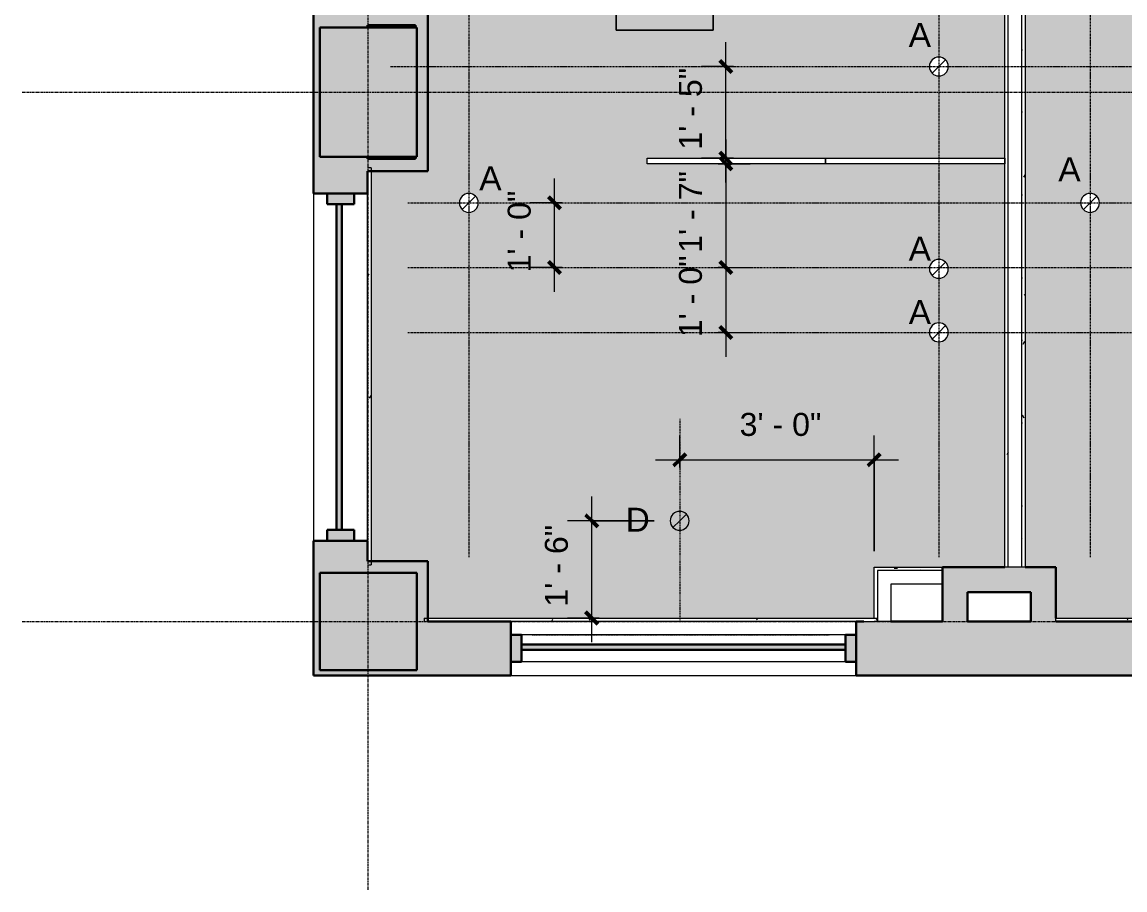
# Model space of a CAD drawing. Header units: inches. Extents: x 2810 to 3942, y 240 to 1078.
# Drawn here: x 2833.7 to 3038, y 239.9 to 400.6 of the extents above; entities that cross this region are included whole.
import ezdxf

# ---------------------------------------------------------------- set-up
doc = ezdxf.new("R2010")
doc.units = ezdxf.units.IN
doc.header["$MEASUREMENT"] = 0
for name, pattern in [('Center 1_4_', [0.53125, 0.25, -0.09375, 0.09375, -0.09375]), ('Center 1_8_', [0.3125, 0.125, -0.0625, 0.0625, -0.0625]), ('Grid Line 1_2_', [0.875, 0.5, -0.125, 0.125, -0.125])]:
    doc.linetypes.add(name, pattern=pattern)
for name, color, linetype, lineweight in [('A-ANNO-DIMS', 211, 'Continuous', 9), ('A-ANNO-DIMS-48', 211, 'Continuous', 9), ('A-AREA-IDEN', 2, 'Continuous', 9), ('A-CLNG', 13, 'Continuous', 18), ('A-CLNG-PATT', 13, 'Continuous', 18), ('A-DETL', 90, 'Continuous', 9), ('A-GLAZ-CURT', 52, 'Continuous', 18), ('A-GLAZ-CWMG', 51, 'Continuous', 18), ('A-WALL', 113, 'Continuous', 18), ('A-WALL-PATT', 111, 'Continuous', 18), ('E-LITE-EQPM', 33, 'Continuous', 9), ('E-LITE-EQPM-IDEN', 33, 'Continuous', 9), ('I-WALL', 2, 'Continuous', 18), ('S-COLS', 52, 'Continuous', 18), ('S-GRID', 1, 'Continuous', 9)]:
    doc.layers.add(name, color=color, linetype=linetype, lineweight=lineweight)
doc.styles.add('Arial', font='arial.ttf', dxfattribs={"height": 4.425898})
doc.styles.add('Swis721 Lt BT', font='swissl.ttf', dxfattribs={"height": 4.257319})
doc.dimstyles.new('OTJ_-_3_32__Linear__1_2__Tolerance', dxfattribs={"dimscale": 12, "dimtxt": 4.5, "dimasz": 0.1875, "dimexe": 0.375, "dimexo": 0.25, "dimgap": 0.25, "dimtad": 1, "dimdec": 1, "dimrnd": 0.5, "dimzin": 3, "dimdsep": 46, "dimlunit": 4, "dimtxsty": 'Swis721 Lt BT', "dimblk1": 'OBLIQUE', "dimblk2": 'OBLIQUE', "dimsah": 1, "dimcen": 0.09, "dimdle": 0.375, "dimazin": 0, "dimtfac": 1, "dimtdec": 4, "dimtix": 1, "dimtmove": 0, "dimatfit": 3, "dimfxl": 1, "dimtvp": 1, "dimfrac": 2, "dimtolj": 1, "dimtzin": 0, "dimarcsym": 2})
doc.dimstyles.new('OTJ_-_3_32__Linear__1_2__Tolerance_3', dxfattribs={"dimscale": 12, "dimtxt": 4.5, "dimasz": 0.1875, "dimexe": 0.375, "dimexo": 0.25, "dimgap": 0.25, "dimtad": 1, "dimdec": 1, "dimrnd": 0.5, "dimzin": 3, "dimdsep": 46, "dimlunit": 4, "dimtxsty": 'Swis721 Lt BT', "dimblk1": 'OBLIQUE', "dimblk2": 'OBLIQUE', "dimsah": 1, "dimcen": 0.09, "dimdle": 0.375, "dimazin": 0, "dimtfac": 1, "dimtdec": 4, "dimtix": 1, "dimtmove": 0, "dimatfit": 3, "dimfxl": 1, "dimtvp": 1, "dimfrac": 2, "dimtolj": 1, "dimtzin": 0, "dimarcsym": 2})
pattern_1 = [(0, (0, 0), (15.36, 3.84), [0.634, -10.886, 0.634, -10.886, -61.44]), (0, (0, 0), (15.36, 3.84), [-23.04, 0.634, -22.406, 0.634, -10.886, -26.88]), (0, (0, 0), (15.36, 3.84), [-57.6, 0.634, -7.046, 0.634, -18.566]), (120, (5.76, 1.92), (-11.0055376, 11.38215), [0.634, -10.886, 0.634, -10.886, -61.44]), (120, (5.76, 1.92), (-11.0055376, 11.38215), [-23.04, 0.634, -22.406, 0.634, -10.886, -26.88]), (120, (5.76, 1.92), (-11.0055376, 11.38215), [-57.6, 0.634, -7.046, 0.634, -18.566]), (240, (7.68, 9.6), (-4.3544624, -15.22215), [0.634, -10.886, 0.634, -10.886, -61.44]), (240, (7.68, 9.6), (-4.3544624, -15.22215), [-23.04, 0.634, -22.406, 0.634, -10.886, -26.88]), (240, (7.68, 9.6), (-4.3544624, -15.22215), [-57.6, 0.634, -7.046, 0.634, -18.566])]

# ---------------------------------------------------------------- blocks, each defined once
blk = doc.blocks.new('System Panel - Glazed-4380181-FIRST FLOOR RCP')
at = {"layer": 'A-GLAZ-CURT'}
blk.add_hatch(color=250, dxfattribs=at).paths.add_polyline_path([(30.15, -0.75), (-30.15, -0.75), (-30.15, -1.75), (30.15, -1.75)], flags=0)
at = {"layer": 'A-GLAZ-CURT', "color": 8, "lineweight": 30}
for p, q in [((-30.15, -1.75), (-30.15, -0.75)), ((-30.15, -0.75), (30.15, -0.75)), ((30.15, -1.75), (-30.15, -1.75)), ((30.15, -0.75), (30.15, -1.75))]:
    blk.add_line(p, q, dxfattribs=at)
blk = doc.blocks.new('Rectangular Mullion - 2 x 5_ rectangular-4380177-FIRST FLOOR RCP')
at = {"layer": 'A-GLAZ-CWMG'}
blk.add_hatch(color=250, dxfattribs=at).paths.add_polyline_path([(-2, 3.5), (-2, -1.5), (0, -1.5), (0, 3.5)], flags=0)
at = {"layer": 'A-GLAZ-CWMG', "color": 8, "lineweight": 30}
for p, q in [((-2, 3.5), (0, 3.5)), ((-2, -1.5), (-2, 3.5)), ((0, 3.5), (0, -1.5)), ((0, -1.5), (-2, -1.5))]:
    blk.add_line(p, q, dxfattribs=at)
blk = doc.blocks.new('Rectangular Mullion - 2 x 5_ rectangular-4380178-FIRST FLOOR RCP')
at = {"layer": 'A-GLAZ-CWMG'}
blk.add_hatch(color=250, dxfattribs=at).paths.add_polyline_path([(0, 0.75), (0, -1.5), (-2, -1.5), (-2, 3.5), (0, 3.5), (0, 1.75)], flags=0)
at = {"layer": 'A-GLAZ-CWMG', "color": 8, "lineweight": 30}
for p, q in [((0, 3.5), (-2, 3.5)), ((-2, 3.5), (-2, -1.5)), ((0, -1.5), (0, 3.5)), ((-2, -1.5), (0, -1.5))]:
    blk.add_line(p, q, dxfattribs=at)
blk = doc.blocks.new('System Panel - Glazed-4469464-FIRST FLOOR RCP')
at = {"layer": 'A-GLAZ-CURT'}
blk.add_hatch(color=250, dxfattribs=at).paths.add_polyline_path([(30, -0.75), (-30, -0.75), (-30, -1.75), (30, -1.75)], flags=0)
at = {"layer": 'A-GLAZ-CURT', "color": 8, "lineweight": 30}
for p, q in [((-30, -1.75), (-30, -0.75)), ((-30, -0.75), (30, -0.75)), ((30, -1.75), (-30, -1.75)), ((30, -0.75), (30, -1.75))]:
    blk.add_line(p, q, dxfattribs=at)
blk = doc.blocks.new('Rectangular Mullion - 2 x 5_ rectangular-4469463-FIRST FLOOR RCP')
at = {"layer": 'A-GLAZ-CWMG'}
blk.add_hatch(color=250, dxfattribs=at).paths.add_polyline_path([(-2, -1.5), (0, -1.5), (0, 3.5), (-2, 3.5), (-2, 0.75)], flags=0)
at = {"layer": 'A-GLAZ-CWMG', "color": 8, "lineweight": 30}
for p, q in [((-2, 3.5), (0, 3.5)), ((-2, -1.5), (-2, 3.5)), ((0, 3.5), (0, -1.5)), ((0, -1.5), (-2, -1.5))]:
    blk.add_line(p, q, dxfattribs=at)
blk = doc.blocks.new('Rectangular Mullion - 2 x 5_ rectangular-4354936-FIRST FLOOR RCP')
at = {"layer": 'A-GLAZ-CWMG'}
blk.add_hatch(color=250, dxfattribs=at).paths.add_polyline_path([(0, -1.5), (-2, -1.5), (-2, 3.5), (0, 3.5), (0, 0.75)], flags=0)
at = {"layer": 'A-GLAZ-CWMG', "color": 8, "lineweight": 30}
for p, q in [((0, 3.5), (-2, 3.5)), ((-2, 3.5), (-2, -1.5)), ((0, -1.5), (0, 3.5)), ((-2, -1.5), (0, -1.5))]:
    blk.add_line(p, q, dxfattribs=at)
blk = doc.blocks.new('Concrete-Rectangular-Column - 18 x 24-4467884-FIRST FLOOR RCP')
at = {"layer": 'S-COLS'}
blk.add_hatch(color=250, dxfattribs=at).paths.add_polyline_path([(-7.96, -12), (9, -12), (9, 12), (-9, 12), (-9, -12)], flags=0)
at = {"layer": 'S-COLS', "color": 8, "lineweight": 30}
for p, q in [((-9, 12), (9, 12)), ((-9, -12), (-9, 12)), ((9, 12), (9, -12)), ((9, -12), (-9, -12))]:
    blk.add_line(p, q, dxfattribs=at)
blk = doc.blocks.new('Concrete-Rectangular-Column - 18X18-4463687-FIRST FLOOR RCP')
at = {"layer": 'S-COLS'}
blk.add_hatch(color=250, dxfattribs=at).paths.add_polyline_path([(9, -9), (9, 9), (-9, 9), (-9, -9)], flags=0)
at = {"layer": 'S-COLS', "color": 8, "lineweight": 30}
for p, q in [((-9, 9), (9, 9)), ((-9, -9), (-9, 9)), ((9, 9), (9, -9)), ((9, -9), (-9, -9))]:
    blk.add_line(p, q, dxfattribs=at)
blk = doc.blocks.new('Rectangular Mullion - 2 x 5_ rectangular-V2-FIRST FLOOR RCP')
at = {"layer": 'A-GLAZ-CWMG', "color": 55}
for p, q in [((2986.22, 287.16), (2926.22, 287.16)), ((2986.22, 282.16), (2926.22, 282.16))]:
    blk.add_line(p, q, dxfattribs=at)
blk = doc.blocks.new('System Panel - Glazed-4648547-FIRST FLOOR RCP')
at = {"layer": 'A-GLAZ-CURT'}
for p, q in [((-16.609375, -1.75), (-16.609375, -0.75)), ((-16.609375, -0.75), (16.609375, -0.75)), ((16.609375, -1.75), (-16.609375, -1.75)), ((16.609375, -0.75), (16.609375, -1.75))]:
    blk.add_line(p, q, dxfattribs=at)
blk = doc.blocks.new('System Panel - Glazed-4493704-FIRST FLOOR RCP')
at = {"layer": 'A-GLAZ-CURT'}
for p, q in [((-16.5, -1.75), (-16.5, -0.75)), ((-16.5, -0.75), (16.5, -0.75)), ((16.5, -1.75), (-16.5, -1.75)), ((16.5, -0.75), (16.5, -1.75))]:
    blk.add_line(p, q, dxfattribs=at)
blk = doc.blocks.new('Downlight - Recessed Can - A TYPE 3_5_-4499905-FIRST FLOOR RCP')
at = {"layer": 'E-LITE-EQPM'}
for q in [(-1.24, -1.24), (1.24, 1.24)]:
    blk.add_line((0, 0), q, dxfattribs=at)
for start, end in [(360, 180), (180, 360)]:
    blk.add_arc((0, 0), 1.75, start, end, dxfattribs=at)
blk = doc.blocks.new('Downlight - Recessed Can - D TYPE 3_5_-4618575-FIRST FLOOR RCP')
at = {"layer": 'E-LITE-EQPM'}
for q in [(-1.24, -1.24), (1.24, 1.24)]:
    blk.add_line((0, 0), q, dxfattribs=at)
for start, end in [(360, 180), (180, 360)]:
    blk.add_arc((0, 0), 1.75, start, end, dxfattribs=at)
blk = doc.blocks.new('DIMBLOCK14-FIRST FLOOR RCP')
at = {"layer": 'A-ANNO-DIMS-48'}
for p, q in [((2964.06, 370.91), (2964.06, 396.91)), ((2965.46, 392.41), (2959.56, 392.41)), ((2964.06, 392.41), (2965.46, 392.41)), ((2965.46, 375.41), (2959.56, 375.41)), ((2964.06, 375.41), (2965.46, 375.41))]:
    blk.add_line(p, q, dxfattribs=at)
at = {"layer": 'A-ANNO-DIMS-48', "lineweight": 50}
for p, q in [((2964.06, 392.41), (2962.93, 393.54)), ((2964.06, 392.41), (2965.18, 391.29)), ((2964.06, 375.41), (2962.93, 376.54)), ((2964.06, 375.41), (2965.18, 374.29))]:
    blk.add_line(p, q, dxfattribs=at)
at = {"layer": 'A-ANNO-DIMS-48', "color": 0, "insert": (2955.37, 377.02), "char_height": 4.257, "width": 16.5429, "attachment_point": 1, "rotation": 90, "line_spacing_factor": 1.00667, "style": 'Swis721 Lt BT'}
blk.add_mtext('1\' - 5"', dxfattribs=at)
blk = doc.blocks.new('_Oblique')
at = {"color": 0, "linetype": 'ByBlock', "lineweight": -2}
blk.add_line((-0.5, -0.5), (0.5, 0.5), dxfattribs=at)
blk = doc.blocks.new('DIMBLOCK15-FIRST FLOOR RCP')
at = {"layer": 'A-ANNO-DIMS-48'}
for p, q in [((2932.35, 350.69), (2932.35, 371.66)), ((2933.76, 367.16), (2927.85, 367.16)), ((2932.35, 367.16), (2933.76, 367.16)), ((2933.76, 355.19), (2927.85, 355.19)), ((2932.35, 355.19), (2933.76, 355.19))]:
    blk.add_line(p, q, dxfattribs=at)
at = {"layer": 'A-ANNO-DIMS-48', "lineweight": 50}
for p, q in [((2932.35, 367.16), (2931.22, 368.29)), ((2932.35, 367.16), (2933.47, 366.04)), ((2932.35, 355.19), (2931.22, 356.32)), ((2932.35, 355.19), (2933.47, 354.07))]:
    blk.add_line(p, q, dxfattribs=at)
at = {"layer": 'A-ANNO-DIMS-48', "color": 0, "insert": (2923.66, 354.28), "char_height": 4.257, "width": 16.5429, "attachment_point": 1, "rotation": 90, "line_spacing_factor": 1.00667, "style": 'Swis721 Lt BT'}
blk.add_mtext('1\' - 0"', dxfattribs=at)
blk = doc.blocks.new('DIMBLOCK22-FIRST FLOOR RCP')
at = {"layer": 'A-ANNO-DIMS-48'}
for p, q in [((2964.06, 378.91), (2964.06, 355.19)), ((2962.65, 374.41), (2968.56, 374.41)), ((2964.06, 374.41), (2962.65, 374.41)), ((2962.65, 355.19), (2968.56, 355.19)), ((2964.06, 355.19), (2962.65, 355.19))]:
    blk.add_line(p, q, dxfattribs=at)
at = {"layer": 'A-ANNO-DIMS-48', "lineweight": 50}
for p, q in [((2964.06, 374.41), (2962.93, 375.54)), ((2964.06, 374.41), (2965.18, 373.29)), ((2964.06, 355.19), (2962.93, 356.32)), ((2964.06, 355.19), (2965.18, 354.07))]:
    blk.add_line(p, q, dxfattribs=at)
at = {"layer": 'A-ANNO-DIMS-48', "color": 0, "insert": (2955.37, 357.91), "char_height": 4.257, "width": 16.5429, "attachment_point": 1, "rotation": 90, "line_spacing_factor": 1.00667, "style": 'Swis721 Lt BT'}
blk.add_mtext('1\' - 7"', dxfattribs=at)
blk = doc.blocks.new('DIMBLOCK23-FIRST FLOOR RCP')
at = {"layer": 'A-ANNO-DIMS-48', "lineweight": 50}
for p, q in [((2964.06, 355.19), (2962.93, 356.32)), ((2964.06, 355.19), (2965.18, 354.07)), ((2964.06, 343.16), (2962.93, 344.29)), ((2964.06, 343.16), (2965.18, 342.04))]:
    blk.add_line(p, q, dxfattribs=at)
at = {"layer": 'A-ANNO-DIMS-48'}
for p, q in [((2962.65, 355.19), (2968.56, 355.19)), ((2964.06, 355.19), (2962.65, 355.19)), ((2964.06, 355.19), (2964.06, 338.66)), ((2962.65, 343.16), (2968.56, 343.16)), ((2964.06, 343.16), (2962.65, 343.16))]:
    blk.add_line(p, q, dxfattribs=at)
at = {"layer": 'A-ANNO-DIMS-48', "color": 0, "insert": (2955.37, 342.28), "char_height": 4.257, "width": 16.5429, "attachment_point": 1, "rotation": 90, "line_spacing_factor": 1.00667, "style": 'Swis721 Lt BT'}
blk.add_mtext('1\' - 0"', dxfattribs=at)
blk = doc.blocks.new('DIMBLOCK28-FIRST FLOOR RCP')
at = {"layer": 'A-ANNO-DIMS-48'}
for p, q in [((2955.51, 318.18), (2955.51, 324.09)), ((2991.51, 302.7), (2991.51, 324.09)), ((2951.01, 319.59), (2996.01, 319.59)), ((2955.51, 319.59), (2955.51, 318.18)), ((2991.51, 319.59), (2991.51, 302.7))]:
    blk.add_line(p, q, dxfattribs=at)
at = {"layer": 'A-ANNO-DIMS-48', "lineweight": 50}
for p, q in [((2955.51, 319.59), (2956.63, 320.71)), ((2991.51, 319.59), (2992.63, 320.71)), ((2955.51, 319.59), (2954.38, 318.46)), ((2991.51, 319.59), (2990.38, 318.46))]:
    blk.add_line(p, q, dxfattribs=at)
at = {"layer": 'A-ANNO-DIMS-48', "color": 0, "insert": (2966.61, 328.27), "char_height": 4.257, "width": 16.5429, "attachment_point": 1, "line_spacing_factor": 1.00667, "style": 'Swis721 Lt BT'}
blk.add_mtext('3\' - 0"', dxfattribs=at)
blk = doc.blocks.new('Room Tag - Room Name and Number-3379422-FIRST FLOOR RCP')
at = {"layer": 'A-AREA-IDEN'}
for p, q in [((-0.1881, -0.1636), (-0.1881, -0.0018)), ((-0.1881, -0.0018), (0.1869, -0.0018)), ((0.1869, -0.0018), (-0.1881, -0.0018)), ((-0.1881, -0.0018), (-0.1881, -0.1636)), ((0.1869, -0.0018), (0.1869, -0.1636)), ((0.1869, -0.1636), (0.1869, -0.0018)), ((0.1869, -0.1636), (-0.1881, -0.1636)), ((-0.1881, -0.1636), (0.1869, -0.1636))]:
    blk.add_line(p, q, dxfattribs=at)
blk = doc.blocks.new('DIMBLOCK94-FIRST FLOOR RCP')
at = {"layer": 'A-ANNO-DIMS-48'}
for p, q in [((2939.22, 285.79), (2939.22, 312.79)), ((2950.76, 308.29), (2934.72, 308.29)), ((2939.22, 308.29), (2950.76, 308.29)), ((2940.63, 290.29), (2934.72, 290.29)), ((2939.22, 290.29), (2940.63, 290.29))]:
    blk.add_line(p, q, dxfattribs=at)
at = {"layer": 'A-ANNO-DIMS-48', "lineweight": 50}
for p, q in [((2939.22, 308.29), (2938.1, 309.41)), ((2939.22, 308.29), (2940.35, 307.16)), ((2939.22, 290.29), (2938.1, 291.41)), ((2939.22, 290.29), (2940.35, 289.16))]:
    blk.add_line(p, q, dxfattribs=at)
at = {"layer": 'A-ANNO-DIMS-48', "color": 0, "insert": (2930.54, 292.4), "char_height": 4.257, "width": 16.5429, "attachment_point": 1, "rotation": 90, "line_spacing_factor": 1.00667, "style": 'Swis721 Lt BT'}
blk.add_mtext('1\' - 6"', dxfattribs=at)

msp = doc.modelspace()

# ---------------------------------------------------------------- hatches: boundary and pattern name
at = {"layer": 'A-CLNG-PATT'}
h = msp.add_hatch(dxfattribs=at)
h.set_pattern_fill('FP1_2', color=256, style=0, pattern_type=2)
h.set_pattern_definition([(0, (0, 0), (7.68, 1.92), [0.634, -5.126, 0.634, -5.126, -30.72]), (0, (0, 0), (7.68, 1.92), [-11.52, 0.634, -10.886, 0.634, -5.126, -13.44]), (0, (0, 0), (7.68, 1.92), [-28.8, 0.634, -3.206, 0.634, -8.966]), (120, (2.88, 0.96), (-5.5027688, 5.6910751), [0.634, -5.126, 0.634, -5.126, -30.72]), (120, (2.88, 0.96), (-5.5027688, 5.6910751), [-11.52, 0.634, -10.886, 0.634, -5.126, -13.44]), (120, (2.88, 0.96), (-5.5027688, 5.6910751), [-28.8, 0.634, -3.206, 0.634, -8.966]), (240, (3.84, 4.8), (-2.1772312, -7.6110751), [0.634, -5.126, 0.634, -5.126, -30.72]), (240, (3.84, 4.8), (-2.1772312, -7.6110751), [-11.52, 0.634, -10.886, 0.634, -5.126, -13.44]), (240, (3.84, 4.8), (-2.1772312, -7.6110751), [-28.8, 0.634, -3.206, 0.634, -8.966])])
h.paths.add_polyline_path([(3275.35, 290.23), (3354.6, 290.23), (3354.6, 300.79), (3379.97, 300.79), (3379.97, 373.04), (3354.6, 373.04), (3354.6, 374.41), (3294.6, 374.41), (3294.6, 375.41), (3354.6, 375.41), (3354.6, 402.29), (3379.97, 402.29), (3379.97, 461.23), (3268.35, 461.23), (3268.35, 427.48), (3266.6, 427.48), (3266.6, 461.23), (3262.6, 461.23), (3262.6, 290.23), (3272.72, 290.23)], flags=0)
h.paths.add_polyline_path([(3149.51, 290.23), (3233.97, 290.23), (3233.97, 300.01), (3258.85, 300.01), (3258.85, 374.41), (3191.85, 374.41), (3191.85, 375.41), (3258.85, 375.41), (3258.85, 461.23), (3155.97, 461.23), (3155.97, 438.29), (3156.11, 438.11), (3156.29, 437.69), (3156.35, 437.23), (3156.29, 436.78), (3156.11, 436.36), (3155.97, 436.18), (3155.97, 427.48), (3154.22, 427.48), (3154.22, 435.53), (3154.15, 435.54), (3153.72, 435.72), (3153.36, 436), (3153.08, 436.36), (3152.91, 436.78), (3152.85, 437.23), (3152.91, 437.69), (3153.08, 438.11), (3153.36, 438.47), (3153.72, 438.75), (3154.22, 438.93), (3154.22, 461.23), (3149.47, 461.23), (3149.47, 290.23), (3149.51, 290.23)], flags=0)
h.paths.add_polyline_path([(3114.77, 290.29), (3120.6, 290.29), (3120.6, 301.45), (3145.72, 301.45), (3145.72, 363.17), (3108.72, 363.17), (3108.72, 374.41), (3060.6, 374.41), (3060.6, 375.41), (3108.72, 375.41), (3108.72, 461.23), (3026.38, 461.23), (3026.38, 427.48), (3024.63, 427.48), (3024.63, 461.23), (3019.47, 461.23), (3019.47, 299.7), (3025.16, 299.7), (3025.16, 290.29), (3113.98, 290.29)], flags=0)
h.paths.add_polyline_path([(2949.51, 290.29), (2991.51, 290.29), (2991.51, 299.7), (3015.72, 299.7), (3015.72, 374.41), (2949.51, 374.41), (2949.51, 375.41), (3015.72, 375.41), (3015.72, 461.23), (2914.97, 461.23), (2914.97, 438.13), (2915.24, 438.47), (2915.6, 438.75), (2916.02, 438.92), (2916.47, 438.98), (2916.93, 438.92), (2917.35, 438.75), (2917.71, 438.47), (2917.99, 438.11), (2918.16, 437.69), (2918.22, 437.23), (2918.16, 436.78), (2917.99, 436.36), (2917.71, 436), (2917.35, 435.72), (2916.93, 435.54), (2916.47, 435.48), (2916.02, 435.54), (2915.6, 435.72), (2915.24, 436), (2914.97, 436.34), (2914.96, 427.48), (2913.22, 427.48), (2913.22, 461.23), (2904.47, 461.23), (2904.47, 473.42), (2898.35, 473.42), (2898.35, 402.29), (2908.85, 402.29), (2908.85, 373.04), (2898.35, 373.04), (2898.35, 300.79), (2908.85, 300.79), (2908.85, 290.29), (2924.22, 290.29)], flags=0)
h.paths.add_polyline_path([(3133.6, 341.41), (3133.15, 341.47), (3132.72, 341.65), (3132.36, 341.93), (3132.08, 342.29), (3131.91, 342.71), (3131.85, 343.16), (3131.91, 343.62), (3132.08, 344.04), (3132.36, 344.4), (3132.72, 344.68), (3133.15, 344.86), (3133.6, 344.91), (3134.05, 344.86), (3134.47, 344.68), (3134.84, 344.4), (3135.11, 344.04), (3135.29, 343.62), (3135.35, 343.16), (3135.29, 342.71), (3135.11, 342.29), (3134.84, 341.93), (3134.47, 341.65), (3134.05, 341.47)], flags=0)
h.paths.add_polyline_path([(3246.72, 341.44), (3246.27, 341.5), (3245.85, 341.68), (3245.49, 341.95), (3245.21, 342.32), (3245.03, 342.74), (3244.97, 343.19), (3245.03, 343.64), (3245.21, 344.07), (3245.49, 344.43), (3245.85, 344.71), (3246.27, 344.88), (3246.72, 344.94), (3247.18, 344.88), (3247.6, 344.71), (3247.96, 344.43), (3248.24, 344.07), (3248.41, 343.64), (3248.47, 343.19), (3248.41, 342.74), (3248.24, 342.32), (3247.96, 341.95), (3247.6, 341.68), (3247.18, 341.5)], flags=0)
h.paths.add_polyline_path([(3003.51, 341.44), (3003.05, 341.5), (3002.63, 341.68), (3002.27, 341.95), (3001.99, 342.32), (3001.82, 342.74), (3001.76, 343.19), (3001.82, 343.64), (3001.99, 344.07), (3002.27, 344.43), (3002.63, 344.71), (3003.05, 344.88), (3003.51, 344.94), (3003.96, 344.88), (3004.38, 344.71), (3004.74, 344.43), (3005.02, 344.07), (3005.2, 343.64), (3005.26, 343.19), (3005.2, 342.74), (3005.02, 342.32), (3004.74, 341.95), (3004.38, 341.68), (3003.96, 341.5)], flags=0)
h.paths.add_polyline_path([(3367.85, 341.44), (3367.4, 341.5), (3366.97, 341.68), (3366.61, 341.95), (3366.33, 342.32), (3366.16, 342.74), (3366.1, 343.19), (3366.16, 343.64), (3366.33, 344.07), (3366.61, 344.43), (3366.97, 344.71), (3367.4, 344.88), (3367.85, 344.94), (3368.3, 344.88), (3368.72, 344.71), (3369.09, 344.43), (3369.36, 344.07), (3369.54, 343.64), (3369.6, 343.19), (3369.54, 342.74), (3369.36, 342.32), (3369.09, 341.95), (3368.72, 341.68), (3368.3, 341.5)], flags=0)
h.paths.add_polyline_path([(3246.72, 353.19), (3246.27, 353.25), (3245.85, 353.43), (3245.49, 353.7), (3245.21, 354.07), (3245.03, 354.49), (3244.97, 354.94), (3245.03, 355.39), (3245.21, 355.82), (3245.49, 356.18), (3245.85, 356.46), (3246.27, 356.63), (3246.72, 356.69), (3247.18, 356.63), (3247.6, 356.46), (3247.96, 356.18), (3248.24, 355.82), (3248.41, 355.39), (3248.47, 354.94), (3248.41, 354.49), (3248.24, 354.07), (3247.96, 353.7), (3247.6, 353.43), (3247.18, 353.25)], flags=0)
h.paths.add_polyline_path([(3133.6, 353.19), (3133.15, 353.25), (3132.72, 353.43), (3132.36, 353.7), (3132.08, 354.07), (3131.91, 354.49), (3131.85, 354.94), (3131.91, 355.39), (3132.08, 355.82), (3132.36, 356.18), (3132.72, 356.46), (3133.15, 356.63), (3133.6, 356.69), (3134.05, 356.63), (3134.47, 356.46), (3134.84, 356.18), (3135.11, 355.82), (3135.29, 355.39), (3135.35, 354.94), (3135.29, 354.49), (3135.11, 354.07), (3134.84, 353.7), (3134.47, 353.43), (3134.05, 353.25), (3133.76, 353.21)], flags=0)
h.paths.add_polyline_path([(3003.51, 353.19), (3003.05, 353.25), (3002.63, 353.43), (3002.27, 353.7), (3001.99, 354.07), (3001.82, 354.49), (3001.76, 354.94), (3001.82, 355.39), (3001.99, 355.82), (3002.27, 356.18), (3002.63, 356.46), (3003.05, 356.63), (3003.53, 356.69), (3003.96, 356.63), (3004.38, 356.46), (3004.74, 356.18), (3005.02, 355.82), (3005.2, 355.39), (3005.26, 354.94), (3005.2, 354.49), (3005.02, 354.07), (3004.74, 353.7), (3004.38, 353.43), (3003.96, 353.25)], flags=0)
h.paths.add_polyline_path([(3367.85, 353.44), (3367.4, 353.5), (3366.97, 353.68), (3366.61, 353.95), (3366.33, 354.32), (3366.16, 354.74), (3366.1, 355.19), (3366.16, 355.64), (3366.33, 356.07), (3366.61, 356.43), (3366.97, 356.71), (3367.4, 356.88), (3367.91, 356.93), (3368.3, 356.88), (3368.72, 356.71), (3369.09, 356.43), (3369.36, 356.07), (3369.54, 355.64), (3369.6, 355.19), (3369.54, 354.74), (3369.36, 354.32), (3369.09, 353.95), (3368.72, 353.68), (3368.3, 353.5)], flags=0)
h.paths.add_polyline_path([(3274.47, 365.41), (3274.02, 365.47), (3273.6, 365.65), (3273.24, 365.93), (3272.96, 366.29), (3272.78, 366.71), (3272.72, 367.16), (3272.78, 367.62), (3272.96, 368.04), (3273.24, 368.4), (3273.6, 368.68), (3274.02, 368.86), (3274.47, 368.91), (3274.93, 368.86), (3275.35, 368.68), (3275.71, 368.4), (3275.99, 368.04), (3276.16, 367.62), (3276.22, 367.16), (3276.16, 366.71), (3275.99, 366.29), (3275.71, 365.93), (3275.35, 365.65), (3274.93, 365.47)], flags=0)
h.paths.add_polyline_path([(3154.6, 365.41), (3154.15, 365.47), (3153.72, 365.65), (3153.36, 365.93), (3153.08, 366.29), (3152.91, 366.71), (3152.85, 367.16), (3152.91, 367.62), (3153.08, 368.04), (3153.36, 368.4), (3153.72, 368.68), (3154.15, 368.86), (3154.6, 368.91), (3155.05, 368.86), (3155.47, 368.68), (3155.84, 368.4), (3156.11, 368.04), (3156.29, 367.62), (3156.35, 367.16), (3156.29, 366.71), (3156.11, 366.29), (3155.84, 365.93), (3155.47, 365.65), (3155.05, 365.47)], flags=0)
h.paths.add_polyline_path([(3031.51, 365.41), (3031.05, 365.47), (3030.63, 365.65), (3030.27, 365.93), (3029.99, 366.29), (3029.82, 366.71), (3029.76, 367.16), (3029.82, 367.62), (3029.99, 368.04), (3030.27, 368.4), (3030.63, 368.68), (3031.05, 368.86), (3031.51, 368.91), (3031.96, 368.86), (3032.38, 368.68), (3032.74, 368.4), (3033.02, 368.04), (3033.2, 367.62), (3033.26, 367.16), (3033.2, 366.71), (3033.02, 366.29), (3032.74, 365.93), (3032.38, 365.65), (3031.96, 365.47)], flags=0)
h.paths.add_polyline_path([(2916.47, 365.41), (2916.02, 365.47), (2915.6, 365.65), (2915.24, 365.93), (2914.96, 366.29), (2914.78, 366.71), (2914.72, 367.16), (2914.78, 367.62), (2914.96, 368.04), (2915.24, 368.4), (2915.6, 368.68), (2916.02, 368.86), (2916.47, 368.91), (2916.93, 368.86), (2917.35, 368.68), (2917.71, 368.4), (2917.99, 368.04), (2918.16, 367.62), (2918.22, 367.16), (2918.16, 366.71), (2917.99, 366.29), (2917.71, 365.93), (2917.35, 365.65), (2916.93, 365.47)], flags=0)
h.paths.add_polyline_path([(3246.72, 390.66), (3246.27, 390.72), (3245.85, 390.9), (3245.49, 391.18), (3245.21, 391.54), (3245.03, 391.96), (3244.97, 392.41), (3245.03, 392.87), (3245.21, 393.29), (3245.49, 393.65), (3245.85, 393.93), (3246.27, 394.11), (3246.72, 394.16), (3247.18, 394.11), (3247.6, 393.93), (3247.96, 393.65), (3248.24, 393.29), (3248.41, 392.87), (3248.47, 392.41), (3248.41, 391.96), (3248.24, 391.54), (3247.96, 391.18), (3247.6, 390.9), (3247.18, 390.72)], flags=0)
h.paths.add_polyline_path([(3342.72, 390.66), (3342.27, 390.72), (3341.85, 390.9), (3341.49, 391.18), (3341.21, 391.54), (3341.03, 391.96), (3340.97, 392.41), (3341.03, 392.87), (3341.21, 393.29), (3341.49, 393.65), (3341.85, 393.93), (3342.27, 394.11), (3342.72, 394.16), (3343.18, 394.11), (3343.6, 393.93), (3343.96, 393.65), (3344.24, 393.29), (3344.41, 392.87), (3344.47, 392.41), (3344.41, 391.96), (3344.24, 391.54), (3343.96, 391.18), (3343.6, 390.9), (3343.18, 390.72)], flags=0)
h.paths.add_polyline_path([(3096.72, 390.66), (3096.27, 390.72), (3095.85, 390.9), (3095.49, 391.18), (3095.21, 391.54), (3095.03, 391.96), (3094.97, 392.41), (3095.03, 392.87), (3095.21, 393.29), (3095.49, 393.65), (3095.85, 393.93), (3096.27, 394.11), (3096.72, 394.16), (3097.18, 394.11), (3097.6, 393.93), (3097.96, 393.65), (3098.24, 393.29), (3098.41, 392.87), (3098.47, 392.41), (3098.41, 391.96), (3098.24, 391.54), (3097.96, 391.18), (3097.6, 390.9), (3097.18, 390.72)], flags=0)
h.paths.add_polyline_path([(3003.51, 390.66), (3003.05, 390.72), (3002.63, 390.9), (3002.27, 391.18), (3001.99, 391.54), (3001.82, 391.96), (3001.76, 392.41), (3001.82, 392.87), (3001.99, 393.29), (3002.27, 393.65), (3002.63, 393.93), (3003.05, 394.11), (3003.51, 394.16), (3003.96, 394.11), (3004.38, 393.93), (3004.74, 393.65), (3005.02, 393.29), (3005.2, 392.87), (3005.26, 392.41), (3005.2, 391.96), (3005.02, 391.54), (3004.74, 391.18), (3004.38, 390.9), (3003.96, 390.72)], flags=0)
h.paths.add_polyline_path([(3246.72, 435.48), (3246.27, 435.54), (3245.85, 435.72), (3245.49, 436), (3245.21, 436.36), (3245.03, 436.78), (3244.97, 437.23), (3245.03, 437.69), (3245.21, 438.11), (3245.49, 438.47), (3245.85, 438.75), (3246.27, 438.92), (3246.72, 438.98), (3247.18, 438.92), (3247.6, 438.75), (3247.96, 438.47), (3248.24, 438.11), (3248.41, 437.69), (3248.47, 437.23), (3248.41, 436.78), (3248.24, 436.36), (3247.96, 436), (3247.6, 435.72), (3247.18, 435.54)], flags=0)
h.paths.add_polyline_path([(3274.47, 435.48), (3274.02, 435.54), (3273.6, 435.72), (3273.24, 436), (3272.96, 436.36), (3272.78, 436.78), (3272.72, 437.23), (3272.78, 437.69), (3272.96, 438.11), (3273.24, 438.47), (3273.6, 438.75), (3274.02, 438.92), (3274.47, 438.98), (3274.93, 438.92), (3275.35, 438.75), (3275.71, 438.47), (3275.99, 438.11), (3276.16, 437.69), (3276.22, 437.23), (3276.16, 436.78), (3275.99, 436.36), (3275.71, 436), (3275.35, 435.72), (3274.93, 435.54)], flags=0)
h.paths.add_polyline_path([(3096.72, 435.48), (3096.27, 435.54), (3095.85, 435.72), (3095.49, 436), (3095.21, 436.36), (3095.03, 436.78), (3094.97, 437.23), (3095.04, 437.71), (3095.21, 438.11), (3095.49, 438.47), (3095.85, 438.75), (3096.27, 438.92), (3096.72, 438.98), (3097.18, 438.92), (3097.6, 438.75), (3097.96, 438.47), (3098.24, 438.11), (3098.41, 437.69), (3098.47, 437.23), (3098.41, 436.78), (3098.24, 436.36), (3097.96, 436), (3097.6, 435.72), (3097.18, 435.54)], flags=0)
h.paths.add_polyline_path([(3367.85, 435.48), (3367.4, 435.54), (3366.97, 435.72), (3366.61, 436), (3366.33, 436.36), (3366.16, 436.78), (3366.1, 437.23), (3366.16, 437.69), (3366.33, 438.11), (3366.61, 438.47), (3366.97, 438.75), (3367.4, 438.92), (3367.85, 438.98), (3368.3, 438.92), (3368.72, 438.75), (3369.09, 438.47), (3369.36, 438.11), (3369.54, 437.69), (3369.6, 437.23), (3369.54, 436.78), (3369.36, 436.36), (3369.09, 436), (3368.72, 435.72), (3368.3, 435.54)], flags=0)
h.paths.add_polyline_path([(3003.51, 435.48), (3003.05, 435.54), (3002.63, 435.72), (3002.27, 436), (3001.99, 436.36), (3001.82, 436.78), (3001.76, 437.23), (3001.82, 437.69), (3001.99, 438.11), (3002.27, 438.47), (3002.63, 438.75), (3003.05, 438.92), (3003.51, 438.98), (3003.96, 438.92), (3004.38, 438.75), (3004.74, 438.47), (3005.02, 438.11), (3005.2, 437.69), (3005.26, 437.23), (3005.2, 436.78), (3005.02, 436.36), (3004.74, 436), (3004.38, 435.72), (3003.96, 435.54)], flags=0)
h.paths.add_polyline_path([(3031.51, 435.48), (3031.05, 435.54), (3030.63, 435.72), (3030.27, 436), (3029.99, 436.36), (3029.82, 436.78), (3029.76, 437.23), (3029.82, 437.69), (3029.99, 438.11), (3030.27, 438.47), (3030.63, 438.75), (3031.05, 438.92), (3031.51, 438.98), (3031.96, 438.92), (3032.38, 438.75), (3032.74, 438.47), (3033.02, 438.11), (3033.2, 437.69), (3033.26, 437.23), (3033.2, 436.78), (3033.02, 436.36), (3032.74, 436), (3032.38, 435.72), (3031.96, 435.54)], flags=0)
at = {"layer": 'A-WALL-PATT', "lineweight": 9}
h = msp.add_hatch(color=7, dxfattribs=at)
h.paths.add_polyline_path([(2887.72, 289.66), (2888.85, 289.66), (2888.85, 298.66), (2897.72, 298.66), (2897.72, 304.61), (2887.72, 304.61), (2887.72, 300.79)], flags=0)
h.paths.add_polyline_path([(2888.85, 368.91), (2897.72, 368.91), (2897.72, 375.66), (2888.85, 375.66), (2888.85, 399.66), (2897.72, 399.66), (2897.72, 415.73), (2887.72, 415.73), (2887.72, 368.91)], flags=0)
h.paths.add_polyline_path([(2887.72, 473.42), (2897.72, 473.42), (2897.72, 533.23), (2887.72, 533.23), (2887.72, 474.05)], flags=0)
h.paths.add_polyline_path([(2887.72, 598.16), (2897.72, 598.16), (2897.72, 616.66), (2888.85, 616.66), (2888.85, 634.66), (2897.72, 634.66), (2897.72, 653.22), (2887.72, 653.22), (2887.72, 601.45)], flags=0)
h.paths.add_polyline_path([(2897.22, 717.14), (2897.72, 717.14), (2897.72, 772.22), (2887.72, 772.22), (2887.72, 717.14)], flags=0)
h.paths.add_polyline_path([(2887.72, 836.14), (2897.72, 836.14), (2897.72, 856.66), (2888.85, 856.66), (2888.85, 874.66), (2897.72, 874.66), (2897.72, 884.66), (2887.72, 884.66), (2887.72, 852.67)], flags=0)
h = msp.add_hatch(dxfattribs=at)
h.set_pattern_fill('FP1_1', color=256, style=0, pattern_type=2)
h.set_pattern_definition(pattern_1)
h.paths.add_polyline_path([(3016.35, 299.7), (3016.35, 461.23), (3015.72, 461.23), (3015.72, 299.7)], flags=0)
h = msp.add_hatch(dxfattribs=at)
h.set_pattern_fill('FP1_1', color=256, style=0, pattern_type=2)
h.set_pattern_definition(pattern_1)
h.paths.add_polyline_path([(3019.47, 299.7), (3019.47, 461.23), (3018.85, 461.23), (3018.85, 299.7)], flags=0)
for points in [[(2908.85, 400.04), (2908.85, 402.29), (2897.72, 402.29), (2897.72, 400.04), (2906.85, 400.04)], [(2908.85, 373.04), (2908.85, 400.04), (2906.6, 400.04), (2906.6, 399.66), (2906.85, 399.66), (2906.85, 375.66), (2906.6, 375.66), (2906.6, 373.04), (2906.82, 373.04)], [(2906.28, 373.04), (2906.6, 373.04), (2906.6, 375.29), (2897.72, 375.29), (2897.72, 373.04), (2898.35, 373.04)], [(2908.85, 298.54), (2908.85, 300.79), (2897.72, 300.79), (2897.72, 298.66), (2906.85, 298.66), (2906.85, 298.54), (2908.55, 298.54)], [(2907.39, 289.66), (2908.85, 289.66), (2908.85, 298.54), (2906.85, 298.54), (2906.85, 289.66)], [(3008.79, 289.66), (3008.79, 299.7), (3004.16, 299.7), (3004.16, 289.66)], [(3020.54, 295.08), (3025.16, 295.08), (3025.16, 299.7), (3008.79, 299.7), (3008.79, 295.08), (3018.12, 295.08)], [(3025.16, 289.66), (3025.16, 295.08), (3020.54, 295.08), (3020.54, 289.66)]]:
    msp.add_hatch(color=7, dxfattribs=at).paths.add_polyline_path(points, flags=0)
h = msp.add_hatch(dxfattribs=at)
h.set_pattern_fill('FP1_1', color=256, style=0, pattern_type=2)
h.set_pattern_definition(pattern_1)
h.paths.add_polyline_path([(2897.72, 300.79), (2898.35, 300.79), (2898.35, 373.04), (2897.72, 373.04), (2897.72, 304.61)], flags=0)
h = msp.add_hatch(dxfattribs=at)
h.set_pattern_fill('FP1_1', color=256, style=0, pattern_type=2)
h.set_pattern_definition(pattern_1)
h.paths.add_polyline_path([(3003.96, 299.08), (3004.16, 299.08), (3004.16, 299.7), (2992.13, 299.7), (2992.13, 299.08), (3003.51, 299.08)], flags=0)
h = msp.add_hatch(dxfattribs=at)
h.set_pattern_fill('FP1_1', color=256, style=0, pattern_type=2)
h.set_pattern_definition(pattern_1)
h.paths.add_polyline_path([(2992.13, 289.66), (2992.13, 290.29), (2908.85, 290.29), (2908.85, 289.66), (2991.51, 289.66)], flags=0)
h = msp.add_hatch(dxfattribs=at)
h.set_pattern_fill('FP1_1', color=256, style=0, pattern_type=2)
h.set_pattern_definition(pattern_1)
h.paths.add_polyline_path([(3105.35, 289.66), (3120.6, 289.68), (3120.6, 290.29), (3025.16, 290.29), (3025.16, 289.66), (3050.07, 289.66)], flags=0)
h = msp.add_hatch(color=7, dxfattribs=at)
h.paths.add_polyline_path([(3842.72, 279.66), (3860.35, 279.66), (3860.35, 289.66), (3842.72, 289.66), (3842.72, 280.66), (3824.72, 280.66), (3824.72, 289.66), (3807.35, 289.66), (3807.35, 279.66), (3824.72, 279.66)], flags=0)
h.paths.add_polyline_path([(3743.35, 279.66), (3743.35, 289.66), (3690.35, 289.66), (3690.35, 279.66)], flags=0)
h.paths.add_polyline_path([(3572.85, 279.66), (3626.35, 279.66), (3626.35, 289.66), (3608.85, 289.66), (3608.85, 280.66), (3590.85, 280.66), (3590.85, 289.66), (3572.85, 289.66), (3572.85, 280.66)], flags=0)
h.paths.add_polyline_path([(3456.35, 279.66), (3508.85, 279.66), (3508.85, 289.66), (3456.35, 289.66)], flags=0)
h.paths.add_polyline_path([(3354.6, 279.66), (3392.35, 279.66), (3392.35, 289.66), (3374.85, 289.66), (3374.85, 280.66), (3356.85, 280.66), (3356.85, 289.66), (3339.35, 289.66), (3339.35, 279.66)], flags=0)
h.paths.add_polyline_path([(3272.96, 279.66), (3275.35, 279.66), (3275.35, 289.66), (3222.35, 289.66), (3222.35, 279.66), (3272.78, 279.66)], flags=0)
h.paths.add_polyline_path([(3149.47, 279.66), (3158.35, 279.66), (3158.35, 289.66), (3140.85, 289.66), (3140.85, 280.66), (3122.85, 280.66), (3122.85, 289.66), (3105.35, 289.66), (3105.35, 279.66), (3148.68, 279.66)], flags=0)
h.paths.add_polyline_path([(3025.16, 279.66), (3041.35, 279.66), (3041.35, 289.66), (2988.22, 289.66), (2988.22, 279.66), (3018.12, 279.66)], flags=0)
h.paths.add_polyline_path([(2891.9, 279.66), (2924.22, 279.66), (2924.22, 289.66), (2906.85, 289.66), (2906.85, 280.66), (2888.85, 280.66), (2888.85, 289.66), (2887.72, 289.66), (2887.72, 279.66), (2891.75, 279.66)], flags=0)

# ---------------------------------------------------------------- linework, layer by layer
at = {"layer": 'A-CLNG'}
for centre, start, end in [((3003.51, 392.41), 0, 180), ((3003.51, 392.41), 180, 0), ((2916.47, 367.16), 0, 180), ((3031.51, 367.16), 0, 180), ((2916.47, 367.16), 180, 0), ((3031.51, 367.16), 180, 0), ((3003.51, 354.94), 0, 180), ((3003.51, 354.94), 180, 0), ((3003.51, 343.19), 0, 180), ((3003.51, 343.19), 180, 0)]:
    msp.add_arc(centre, 1.75, start, end, dxfattribs=at)
at = {"layer": 'A-DETL', "linetype": 'Center 1_4_', "lineweight": 18}
for p, q in [((2916.47, 475.54), (2916.47, 301.54)), ((3003.51, 475.54), (3003.51, 301.54)), ((3031.51, 475.54), (3031.51, 301.54)), ((2901.94, 392.41), (3381.12, 392.41)), ((2905.16, 367.16), (3305.72, 367.16)), ((2905.16, 355.19), (3384.35, 355.19)), ((2905.16, 343.16), (3384.35, 343.16))]:
    msp.add_line(p, q, dxfattribs=at)
at = {"layer": 'A-DETL', "linetype": 'Center 1_8_', "lineweight": 18}
for p, q in [((2955.51, 327.18), (2955.51, 289.66)), ((2928.22, 287.16), (2983.22, 287.16))]:
    msp.add_line(p, q, dxfattribs=at)
at = {"layer": 'A-WALL'}
for p, q in [((3016.35, 299.7), (3016.35, 461.86)), ((3018.85, 299.7), (3018.85, 461.86)), ((2898.35, 373.66), (2898.35, 373.04)), ((2898.35, 300.79), (2898.35, 300.16)), ((3004.16, 299.08), (2992.13, 299.08)), ((2992.13, 299.08), (2992.13, 289.66)), ((3019.47, 299.7), (3015.72, 299.7)), ((2908.22, 290.29), (2908.85, 290.29)), ((2991.51, 290.29), (2992.13, 290.29)), ((3025.16, 289.66), (3025.16, 290.29)), ((2994.63, 289.66), (2991.51, 289.66))]:
    msp.add_line(p, q, dxfattribs=at)
at = {"layer": 'A-WALL', "color": 8, "lineweight": 30}
for p, q in [((2887.72, 368.91), (2887.72, 415.73)), ((2897.72, 400.04), (2897.72, 399.66)), ((2897.72, 375.66), (2897.72, 375.29)), ((2897.72, 373.04), (2897.72, 368.91)), ((2897.72, 368.91), (2887.72, 368.91)), ((2887.72, 279.66), (2887.72, 304.61)), ((2887.72, 304.61), (2897.72, 304.61)), ((2897.72, 304.61), (2897.72, 300.79)), ((3004.16, 289.66), (3004.16, 299.7)), ((3004.16, 299.7), (3015.72, 299.7)), ((3019.47, 299.7), (3025.16, 299.7)), ((3025.16, 299.7), (3025.16, 290.29)), ((3008.79, 295.08), (3008.79, 289.66)), ((3020.54, 295.08), (3008.79, 295.08)), ((3020.54, 289.66), (3020.54, 295.08)), ((2908.85, 289.66), (2924.22, 289.66)), ((2924.22, 289.66), (2924.22, 279.66)), ((2988.22, 279.66), (2988.22, 289.66)), ((2988.22, 289.66), (2989.59, 289.66)), ((2994.63, 289.66), (3004.16, 289.66)), ((3008.79, 289.66), (3020.54, 289.66)), ((3025.16, 289.66), (3041.35, 289.66)), ((2924.22, 279.66), (2887.72, 279.66)), ((3041.35, 279.66), (2988.22, 279.66))]:
    msp.add_line(p, q, dxfattribs=at)
at = {"layer": 'A-WALL', "color": 55}
for p, q in [((2887.72, 368.91), (2887.72, 304.61)), ((2989.59, 289.66), (2991.51, 289.66)), ((2924.22, 279.66), (2988.22, 279.66))]:
    msp.add_line(p, q, dxfattribs=at)
at = {"layer": 'I-WALL'}
for p, q in [((3015.72, 299.7), (3015.72, 461.23)), ((3019.47, 461.23), (3019.47, 299.7)), ((2898.35, 373.04), (2898.35, 300.79)), ((2897.72, 304.61), (2897.72, 368.91)), ((2991.51, 299.7), (3004.16, 299.7)), ((2991.51, 290.29), (2991.51, 299.7)), ((3004.16, 296.58), (2994.63, 296.58)), ((2994.63, 296.58), (2994.63, 289.66)), ((2908.85, 290.29), (2991.51, 290.29)), ((3025.16, 290.29), (3120.6, 290.29)), ((2988.22, 289.66), (2924.22, 289.66))]:
    msp.add_line(p, q, dxfattribs=at)
at = {"layer": 'I-WALL', "color": 8, "lineweight": 30}
for p, q in [((2908.85, 402.29), (2908.85, 373.04)), ((2906.6, 400.04), (2897.72, 400.04)), ((2906.6, 399.66), (2906.6, 400.04)), ((2897.72, 375.29), (2906.6, 375.29)), ((2906.6, 375.29), (2906.6, 375.66)), ((2908.85, 373.04), (2897.72, 373.04)), ((2897.72, 300.79), (2908.85, 300.79)), ((2908.85, 300.79), (2908.85, 289.66))]:
    msp.add_line(p, q, dxfattribs=at)
at = {"layer": 'I-WALL', "lineweight": 9}
for p, q in [((2898.35, 373.66), (2897.72, 373.66)), ((2897.72, 300.16), (2898.35, 300.16)), ((2908.22, 290.29), (2908.22, 289.66))]:
    msp.add_line(p, q, dxfattribs=at)
at = {"layer": 'S-GRID', "linetype": 'Grid Line 1_2_'}
for p, q in [((2897.85, 239.94), (2897.85, 1065.69)), ((2833.72, 387.66), (3929.19, 387.66)), ((2833.72, 289.66), (3929.19, 289.66))]:
    msp.add_line(p, q, dxfattribs=at)

# ---------------------------------------------------------------- block references
at = {"layer": 'A-AREA-IDEN', "xscale": 47.99999999999997, "yscale": 47.99999999999997, "zscale": 47.99999999999997}
msp.add_blockref('Room Tag - Room Name and Number-3379422-FIRST FLOOR RCP', (2952.76, 407.01), dxfattribs=at)
at = {"layer": 'A-GLAZ-CURT', "lineweight": 9, "rotation": 180}
for name, p in [('System Panel - Glazed-4493704-FIRST FLOOR RCP', (2966.01, 373.66)), ('System Panel - Glazed-4648547-FIRST FLOOR RCP', (2999.11, 373.66))]:
    msp.add_blockref(name, p, dxfattribs=at)
at = {"layer": 'A-GLAZ-CURT', "color": 55}
for name, p, rotation in [('System Panel - Glazed-4380181-FIRST FLOOR RCP', (2893.72, 336.76), 270), ('System Panel - Glazed-4469464-FIRST FLOOR RCP', (2956.22, 283.66), 180)]:
    msp.add_blockref(name, p, dxfattribs=dict(at, rotation=rotation))
at = {"layer": 'A-GLAZ-CWMG', "color": 55, "rotation": 90}
msp.add_blockref('Rectangular Mullion - 2 x 5_ rectangular-4380177-FIRST FLOOR RCP', (2893.72, 368.91), dxfattribs=at)
at = {"layer": 'A-GLAZ-CWMG', "color": 55, "extrusion": (0, 0, -1), "rotation": 270}
msp.add_blockref('Rectangular Mullion - 2 x 5_ rectangular-4380178-FIRST FLOOR RCP', (-2893.72, 304.61), dxfattribs=at)
at = {"layer": 'A-GLAZ-CWMG', "color": 55, "extrusion": (0, 0, -1)}
msp.add_blockref('Rectangular Mullion - 2 x 5_ rectangular-4354936-FIRST FLOOR RCP', (-2924.22, 283.66), dxfattribs=at)
at = {"layer": 'A-GLAZ-CWMG', "color": 55}
for name, p in [('Rectangular Mullion - 2 x 5_ rectangular-V2-FIRST FLOOR RCP', (0, 0)), ('Rectangular Mullion - 2 x 5_ rectangular-4469463-FIRST FLOOR RCP', (2988.22, 283.66))]:
    msp.add_blockref(name, p, dxfattribs=at)
at = {"layer": 'E-LITE-EQPM'}
for name, p in [('Downlight - Recessed Can - A TYPE 3_5_-4499905-FIRST FLOOR RCP', (3003.51, 392.41)), ('Downlight - Recessed Can - A TYPE 3_5_-4499905-FIRST FLOOR RCP', (2916.47, 367.16)), ('Downlight - Recessed Can - A TYPE 3_5_-4499905-FIRST FLOOR RCP', (3031.51, 367.16)), ('Downlight - Recessed Can - A TYPE 3_5_-4499905-FIRST FLOOR RCP', (3003.51, 354.94)), ('Downlight - Recessed Can - A TYPE 3_5_-4499905-FIRST FLOOR RCP', (3003.51, 343.19)), ('Downlight - Recessed Can - D TYPE 3_5_-4618575-FIRST FLOOR RCP', (2955.51, 308.29))]:
    msp.add_blockref(name, p, dxfattribs=at)
at = {"layer": 'S-COLS', "color": 55}
for name, p in [('Concrete-Rectangular-Column - 18 x 24-4467884-FIRST FLOOR RCP', (2897.85, 387.66)), ('Concrete-Rectangular-Column - 18X18-4463687-FIRST FLOOR RCP', (2897.85, 289.66))]:
    msp.add_blockref(name, p, dxfattribs=at)

# ---------------------------------------------------------------- texts
at = {"layer": 'E-LITE-EQPM-IDEN', "char_height": 4.43, "attachment_point": 2, "line_spacing_factor": 0.938532, "style": 'Arial'}
for s, insert, width in [('A', (2999.99, 400.48), 4.914), ('A', (2920.46, 373.94), 4.914), ('A', (3027.7, 375.6), 4.914), ('A', (2999.99, 360.9), 4.914), ('A', (2999.99, 349.15), 4.914), ('D', (2947.74, 310.71), 5.292)]:
    msp.add_mtext(s, dxfattribs=dict(at, insert=insert, width=width))

# ---------------------------------------------------------------- dimensions: what is measured, and where the dimension line sits
at = {"layer": 'A-ANNO-DIMS'}
for base, p1, p2, dimstyle, override, picture, middle in [((2964.06, 392.41), (2962.46, 375.41), (2962.46, 392.41), 'OTJ_-_3_32__Linear__1_2__Tolerance', {"dimpost": '<>', "dimfxl": 17}, 'DIMBLOCK14-FIRST FLOOR RCP', (2958.87, 383.91)), ((2964.06, 355.19), (2965.65, 374.41), (2965.65, 355.19), 'OTJ_-_3_32__Linear__1_2__Tolerance', {"dimpost": '<>', "dimfxl": 19.224166}, 'DIMBLOCK22-FIRST FLOOR RCP', (2958.93, 364.8)), ((2932.35, 367.16), (2930.76, 355.19), (2930.76, 367.16), 'OTJ_-_3_32__Linear__1_2__Tolerance', {"dimpost": '<>', "dimfxl": 11.974166}, 'DIMBLOCK15-FIRST FLOOR RCP', (2927.16, 361.18)), ((2964.06, 343.16), (2965.65, 355.19), (2965.65, 343.16), 'OTJ_-_3_32__Linear__1_2__Tolerance', {"dimpost": '<>', "dimfxl": 12.025834}, 'DIMBLOCK23-FIRST FLOOR RCP', (2958.87, 349.18)), ((2939.22, 308.29), (2937.63, 290.29), (2953.76, 308.29), 'OTJ_-_3_32__Linear__1_2__Tolerance_3', {"dimpost": '<>', "dimfxl": 24.165782}, 'DIMBLOCK94-FIRST FLOOR RCP', (2934.03, 299.29))]:
    dim = msp.add_linear_dim(base=base, p1=p1, p2=p2, angle=90, dimstyle=dimstyle, override=override, dxfattribs=at)
    dim.commit()
    dim.dimension.update_dxf_attribs({"geometry": picture, "text_midpoint": middle})
dim = msp.add_linear_dim(base=(2991.51, 319.59), p1=(2955.51, 321.18), p2=(2991.51, 299.7), dimstyle='OTJ_-_3_32__Linear__1_2__Tolerance', override={"dimpost": '<>', "dimfxl": 41.919732}, dxfattribs=at)
dim.commit()
dim.dimension.update_dxf_attribs({"geometry": 'DIMBLOCK28-FIRST FLOOR RCP', "text_midpoint": (2973.51, 324.78)})

doc.saveas('drawing.dxf')
